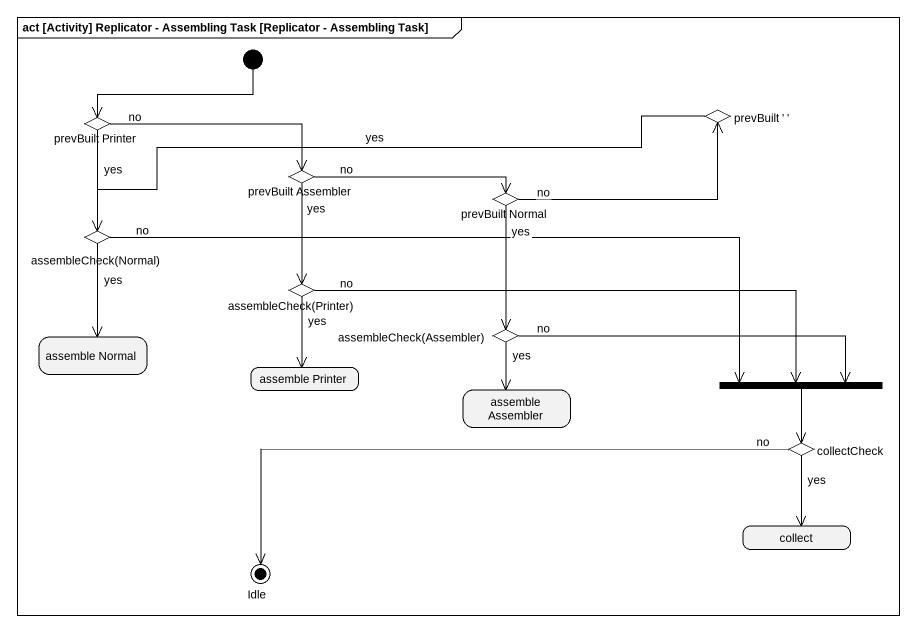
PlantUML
@startuml
mainframe act [Activity] Replicator - Assembling Task [Replicator - Assembling Task]
hide empty description
state "prevBuilt Printer" as prevBuilt_Printer <<choice>>
state "prevBuilt ' '" as prevBuilt <<choice>>
state "prevBuilt Assembler" as prevBuilt_Assembler <<choice>>
state "prevBuilt Normal" as prevBuilt_Normal <<choice>>
state "assembleCheck(Normal)" as assembleCheck_Normal <<choice>>
state "assembleCheck(Printer)" as assembleCheck_Printer <<choice>>
state "assemble Normal" as assemble_Normal
state "assemble Printer" as assemble_Printer
state "assembleCheck(Assembler)" as assembleCheck_Assembler <<choice>>
state "assemble Assembler" as assemble_Assembler
state fork1 <<join>>
state collectCheck <<choice>>
state collect
state Idle <<end>>
[*] -left-> prevBuilt_Printer
prevBuilt_Printer -right-> prevBuilt_Assembler : no
prevBuilt_Printer --> assembleCheck_Normal : yes
prevBuilt -left-> assembleCheck_Normal : yes
prevBuilt_Assembler -right-> prevBuilt_Normal : no
prevBuilt_Assembler --> assembleCheck_Printer : yes
prevBuilt_Normal -right-> prevBuilt : no
prevBuilt_Normal --> assembleCheck_Assembler : yes
assembleCheck_Normal --> assemble_Normal : yes
assembleCheck_Normal -right-> fork1 : no
assembleCheck_Printer --> assemble_Printer : yes
assembleCheck_Printer -right-> fork1 : no
assembleCheck_Assembler --> assemble_Assembler : yes
assembleCheck_Assembler -right-> fork1 : no
fork1 --> collectCheck
collectCheck --> collect : yes
collectCheck -left-> Idle : no
@enduml
